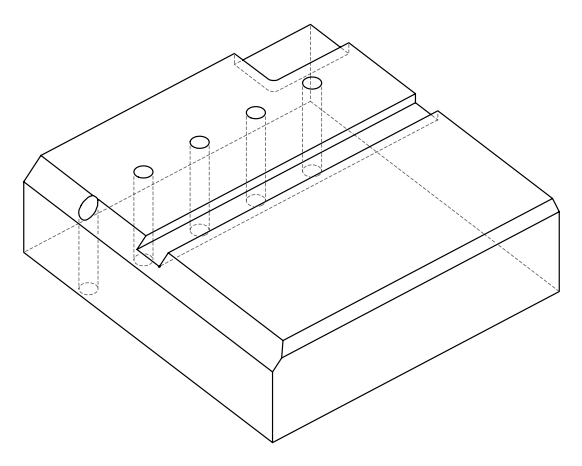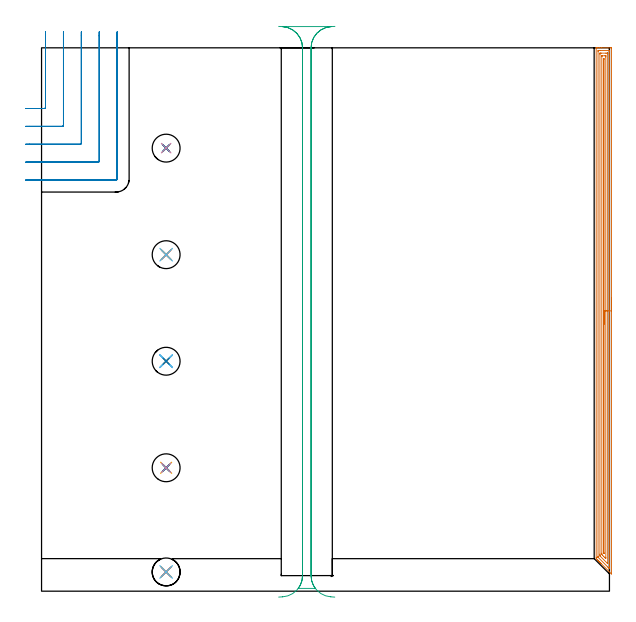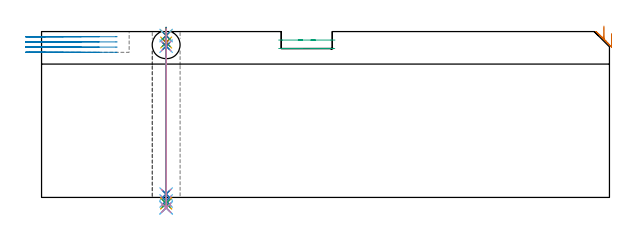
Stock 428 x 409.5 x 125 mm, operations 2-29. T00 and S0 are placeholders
(PLAN: 29 operations, 23 tool changes, 63.3 min)
(1 AREA_MILL | FG_CHAMFER_SURFACE | UGT0205_001 | 29.6 min | 127827 mm3)
(2 AREA_MILL_1 | FG_CHAMFER_SURFACE_1 | UGT0205_001 | 15.8 min | 25704 mm3)
(3 MILL_CORNER_NOTCH_RECTANGULAR | CORNER_NOTCH_RECTANGULAR | UGT0201_100 | Follow Part, ap 4.5, ae 75% | 5.56 min | 111592 mm3)
(4 MILL_RECTANGULAR_SLOT | SLOT_RECTANGULAR | UGT0201_004 | Follow Part, ap 8, ae 75% | 3.71 min | 192700 mm3)
(5 SPOT_DRILL | STEP1HOLE | NXT0321_9005460120000 | 0.05 min | 1 mm3)
(6 SPOT_DRILL_1 | STEP1HOLE_1 | NXT0321_9005460120000 | 0.05 min | 185 mm3)
(7 SPOT_DRILL_2 | STEP1HOLE_2 | NXT0321_9005460120000 | 0.05 min | 169 mm3)
(8 SPOT_DRILL_3 | STEP1HOLE_3 | NXT0321_9005460120000 | 0.05 min | 202 mm3)
(9 SPOT_DRILL_4 | STEP1HOLE_4 | NXT0321_9005460120000 | 0.05 min | 209 mm3)
(10 DRILL_BLIND_HOLE_INTO_CENTER | STEP1HOLE | NXT0301_026 | 0.04 min | 35 mm3)
(11 GUN_DRILL_THROUGH_HOLE | STEP1HOLE | UGT0307_001 | 0.56 min | 2272 mm3)
(12 SPADE_DRILL_TO_ENLARGE_THROUGH_HOLE | STEP1HOLE | UGT0306_004 | 0.53 min | 14356 mm3)
(13 DRILL_TO_ENLARGE_THROUGH_HOLE | STEP1HOLE | UGT0301_051 | 0.54 min | 23412 mm3)
(14 DRILL_BLIND_HOLE_INTO_CENTER_1 | STEP1HOLE_1 | NXT0301_026 | 0.04 min | 138 mm3)
(15 GUN_DRILL_THROUGH_HOLE_1 | STEP1HOLE_1 | UGT0307_001 | 0.56 min | 2236 mm3)
(16 SPADE_DRILL_TO_ENLARGE_THROUGH_HOLE_1 | STEP1HOLE_1 | UGT0306_004 | 0.53 min | 15264 mm3)
(17 DRILL_TO_ENLARGE_THROUGH_HOLE_1 | STEP1HOLE_1 | UGT0301_051 | 0.54 min | 25459 mm3)
(18 DRILL_BLIND_HOLE_INTO_CENTER_2 | STEP1HOLE_2 | NXT0301_026 | 0.04 min | 68 mm3)
(19 GUN_DRILL_THROUGH_HOLE_2 | STEP1HOLE_2 | UGT0307_001 | 0.56 min | 2254 mm3)
(20 SPADE_DRILL_TO_ENLARGE_THROUGH_HOLE_2 | STEP1HOLE_2 | UGT0306_004 | 0.53 min | 15276 mm3)
(21 DRILL_TO_ENLARGE_THROUGH_HOLE_2 | STEP1HOLE_2 | UGT0301_051 | 0.54 min | 25411 mm3)
(22 DRILL_BLIND_HOLE_INTO_CENTER_3 | STEP1HOLE_3 | NXT0301_026 | 0.04 min | 116 mm3)
(23 GUN_DRILL_THROUGH_HOLE_3 | STEP1HOLE_3 | UGT0307_001 | 0.56 min | 2258 mm3)
(24 SPADE_DRILL_TO_ENLARGE_THROUGH_HOLE_3 | STEP1HOLE_3 | UGT0306_004 | 0.53 min | 15265 mm3)
(25 DRILL_TO_ENLARGE_THROUGH_HOLE_3 | STEP1HOLE_3 | UGT0301_051 | 0.54 min | 25409 mm3)
(26 DRILL_BLIND_HOLE_INTO_CENTER_4 | STEP1HOLE_4 | NXT0301_026 | 0.04 min | 111 mm3)
(27 GUN_DRILL_THROUGH_HOLE_4 | STEP1HOLE_4 | UGT0307_001 | 0.56 min | 2297 mm3)
(28 SPADE_DRILL_TO_ENLARGE_THROUGH_HOLE_4 | STEP1HOLE_4 | UGT0306_004 | 0.53 min | 15239 mm3)
(29 DRILL_TO_ENLARGE_THROUGH_HOLE_4 | STEP1HOLE_4 | UGT0301_051 | 0.54 min | 25404 mm3)
(TOOL UGT0205_001 | Chamfer Mill 20 x 3 x 45 deg. | D20 FL50 Z2)
(TOOL UGT0201_100 | End Mill 18 mm | D18 FL22 Z2)
(TOOL UGT0201_004 | End Mill 32 mm | D32 FL53 Z6)
(TOOL NXT0321_9005460120000 | NC Spot Drill, 142deg, 12mm, Carbide, Uncoated | D12 PA142 FL30 Z2)
(TOOL NXT0301_026 | Carbide Drill 5.5mm [860.1-0550-017A1-MM 2214] | D5.5 PA140 FL28 Z2)
(TOOL UGT0307_001 | Gun Drill 5 mm | D5 PA130 FL24 Z1)
(TOOL UGT0306_004 | Spade Drill 13.5mm | D13.5 PA132 FL10 Z2)
(TOOL UGT0301_051 | Twist Drill 21 mm | D21 PA118 FL145 Z2)
(OP 2 AREA_MILL_1)
G17 G21 G94 G90
T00 M6
G54
G17 G0 G90 X429.5 Y221.25 S1061 M3
G43 Z135. H0
Z123.5
G94 G1 Y221.212 Z122.628 F250.
Y221.098 Z121.764
Y220.909 Z120.912
Y220.647 Z120.08
Y220.313 Z119.274
Y219.91 Z118.5
Y219.442 Z117.764
Y218.91 Z117.072
Y218.321 Z116.429
Y217.678 Z115.84
Y216.986 Z115.308
Y216.25 Z114.84
Y215.476 Z114.437
Y214.67 Z114.103
Y213.838 Z113.841
Y212.987 Z113.652
Y212.122 Z113.538
Y211.25 Z113.5
Y13.183
X429.498 Y13.014 Z113.501
X429.483 Y13.026 Z113.517
X429.317 Y13.183 Z113.682
X421.715 Y20.784 Z121.283
X421.545 Y20.952 Z121.449
X421.38 Y21.119 Z121.618
X421.268 Y21.231 Z121.73
X421.104 Y21.393 Z121.891
X420.945 Y21.554 Z122.053
X420.821 Y21.678 Z122.177
X420.663 Y21.834 Z122.332
X420.51 Y21.989 Z122.488
X420.374 Y22.125 Z122.624
X420.222 Y22.275 Z122.773
X420.075 Y22.424 Z122.923
X419.927 Y22.572 Z123.071
X419.781 Y22.717 Z123.214
X419.64 Y22.859 Z123.358
X419.48 Y23.019 Z123.518
X419.34 Y23.158 Z123.656
X419.205 Y23.294 Z123.793
X419.033 Y23.466 Z123.965
X418.139 Y24.361 Z124.859
X418.004 Y24.496 Z124.99
X418. Y25.255 Z125.
X418.005 Y409.317 Z124.995
X418.003 Y409.401 Z124.992
X418.004 Y409.42 Z124.991
X418.005 Y409.433 Z124.99
X418.013 Y409.5 Z124.977
X418.375 Z124.625
X418.619 Z124.381
X419.34 Z123.655
X420.583 Z122.414
X421.986 Z121.009
X429.042 Z113.956
X429.305 Y409.497 Z113.693
X429.492 Y409.49 Z113.506
X429.499 Y409.3 Z113.499
X429.5 Y211.25 Z113.5
X428.086 Z114.914
X428.085 Y17.283 Z114.915
X428.084 Y17.207 Z114.916
X428.079 Y16.911 Z114.921
X427.983 Y16.979 Z115.017
X427.747 Y17.207 Z115.253
X427.278 Y17.673 Z115.722
X426.848 Y18.101 Z116.152
X419.695 Y25.255 Z123.305
X419.517 Y25.437 Z123.483
X419.453 Y25.505 Z123.547
X419.421 Y25.542 Z123.579
X419.419 Y25.563 Z123.581
X419.417 Y25.665 Z123.583
X419.414 Y26.074 Z123.586
Y26.149
X419.42 Y407.001 Z123.58
X419.421 Y407.082 Z123.579
X419.427 Y407.479 Z123.573
X419.816 Y407.494 Z123.184
X420.222 Y407.498 Z122.778
X420.692 Y407.5 Z122.308
X421.104 Z121.896
X427.981 Y407.499 Z115.019
X428.015 Y407.498 Z114.985
X428.05 Y407.495 Z114.95
X428.074 Y407.491 Z114.926
X428.079 Y407.466 Z114.921
X428.085 Y407.158 Z114.915
Y407.082
X428.086 Y211.25 Z114.914
X426.672 Z116.328
X426.671 Y21.399 Z116.329
X426.667 Y20.784 Z116.333
X426.665 Y20.749 Z116.335
X426.664 Y20.747 Z116.336
X426.62 Y20.784 Z116.38
X426.396 Y21.004 Z116.604
X421.251 Y26.149 Z121.749
X421.104 Y26.298 Z121.896
X420.923 Y26.488 Z122.077
X420.835 Y26.582 Z122.165
X420.833 Y26.764 Z122.167
X420.83 Y27.043 Z122.17
X420.829 Y27.322 Z122.171
Y27.937
X420.834 Y404.673 Z122.166
X420.836 Y405.293 Z122.164
X420.839 Y405.43 Z122.161
X420.841 Y405.489 Z122.159
X420.905 Y405.495 Z122.095
X421.104 Y405.498 Z121.896
X421.782 Y405.5 Z121.218
X425.31 Z117.69
X426.192 Z116.808
X426.396 Y405.498 Z116.604
X426.6 Y405.493 Z116.4
X426.656 Y405.49 Z116.344
X426.665 Y405.479 Z116.335
X426.667 Y405.46 Z116.333
X426.67 Y405.386 Z116.33
X426.671 Y405.293 Z116.329
X426.672 Y405.014 Z116.328
Y211.25
X425.257 Z117.743
Y25.516
X425.255 Y25.255 Z117.745
X425.25 Y24.628 Z117.75
X424.632 Y25.218 Z118.368
X424.594 Y25.255 Z118.406
X423.7 Y26.149 Z119.3
X422.868 Y26.983 Z120.132
X422.81 Y27.043 Z120.19
X422.25 Y27.67 Z120.75
X422.247 Y27.937 Z120.753
X422.244 Y28.571 Z120.756
X422.249 Y403.238 Z120.751
X422.251 Y403.449 Z120.749
X422.254 Y403.483 Z120.746
X422.256 Y403.49 Z120.744
X422.266 Y403.494 Z120.734
X422.32 Y403.498 Z120.68
X422.429 Y403.499 Z120.571
X422.868 Y403.5 Z120.132
X424.632 Z118.368
X425.071 Y403.498 Z117.929
X425.18 Y403.496 Z117.82
X425.233 Y403.491 Z117.767
X425.251 Y403.487 Z117.749
X425.252 Y403.47 Z117.748
X425.255 Y403.36 Z117.745
X425.257 Y402.871 Z117.743
Y402.611
Y211.25
X423.843 Z119.157
X423.842 Y28.738 Z119.158
X423.84 Y28.643 Z119.16
X423.836 Y28.474 Z119.164
X423.75 Y28.555 Z119.25
X423.683 Y28.624 Z119.317
X423.669 Y28.641 Z119.331
X423.664 Y28.676 Z119.336
X423.66 Y28.738 Z119.34
X423.658 Y28.832 Z119.342
X423.657 Y28.926 Z119.343
X423.662 Y400.911 Z119.338
X423.663 Y401. Z119.337
X423.666 Y401.179 Z119.334
X423.673 Y401.49 Z119.327
X423.75 Z119.25
X423.836 Y401.474 Z119.164
X423.843 Y400.822 Z119.157
Y211.25
Y210.378 Z119.195
Y209.514 Z119.309
Y208.662 Z119.498
Y207.83 Z119.76
Y207.024 Z120.094
Y206.25 Z120.497
Y205.514 Z120.965
Y204.822 Z121.496
Y204.179 Z122.086
Y203.59 Z122.729
Y203.059 Z123.421
Y202.59 Z124.157
Y202.187 Z124.931
Y201.853 Z125.737
Y201.591 Z126.569
Y201.402 Z127.42
Y201.288 Z128.285
Y201.25 Z129.157
G0 Z135.
M5
M2
(OP 3 MILL_CORNER_NOTCH_RECTANGULAR)
G17 G21 G94 G90
T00 M6
G54
G17 G0 G90 X-12. Y363.8 S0 M3
G43 Z135.003 H0
Z121.102
G94 G1 X-9. F250.
X2.106 F500.
G3 X3. Y364.694 R0.9
G1 Y418.5
Y421.5 F250.
G0 Z135.003
X-12. Y350.3
Z121.102
G1 X-9.
X15.605 F500.
G3 X16.5 Y351.195 R0.9
G1 Y418.5
Y421.5 F250.
G0 Z135.003
X-12. Y336.8
Z121.102
G1 X-9.
X29.105 F500.
G3 X30. Y337.695 R0.9
G1 Y418.5
Y421.5 F250.
G0 Z135.003
X-12. Y323.3
Z121.102
G1 X-9.
X42.605 F500.
G3 X43.5 Y324.195 R0.9
G1 Y418.5
Y421.5 F250.
G0 Z135.003
X-12. Y309.8
Z121.102
G1 X-9.
X56.1 F500.
G3 X57. Y310.7 R0.9
G1 Y418.5
Y421.5 F250.
G0 Z135.003
X-12. Y363.8
Z117.201
G1 X-9.
X2.106 F500.
G3 X3. Y364.694 R0.9
G1 Y418.5
Y421.5 F250.
G0 Z135.003
X-12. Y350.3
Z117.201
G1 X-9.
X15.605 F500.
G3 X16.5 Y351.195 R0.9
G1 Y418.5
Y421.5 F250.
G0 Z135.003
X-12. Y336.8
Z117.201
G1 X-9.
X29.105 F500.
G3 X30. Y337.695 R0.9
G1 Y418.5
Y421.5 F250.
G0 Z135.003
X-12. Y323.3
Z117.201
G1 X-9.
X42.605 F500.
G3 X43.5 Y324.195 R0.9
G1 Y418.5
Y421.5 F250.
G0 Z135.003
X-12. Y309.8
Z117.201
G1 X-9.
X56.1 F500.
G3 X57. Y310.7 R0.9
G1 Y418.5
Y421.5 F250.
G0 Z135.003
X-12. Y363.8
Z113.301
G1 X-9.
X2.106 F500.
G3 X3. Y364.694 R0.9
G1 Y418.5
Y421.5 F250.
G0 Z135.003
X-12. Y350.3
Z113.301
G1 X-9.
X15.605 F500.
G3 X16.5 Y351.195 R0.9
G1 Y418.5
Y421.5 F250.
G0 Z135.003
X-12. Y336.8
Z113.301
G1 X-9.
X29.105 F500.
G3 X30. Y337.695 R0.9
G1 Y418.5
Y421.5 F250.
G0 Z135.003
X-12. Y323.3
Z113.301
G1 X-9.
X42.605 F500.
G3 X43.5 Y324.195 R0.9
G1 Y418.5
Y421.5 F250.
G0 Z135.003
X-12. Y309.8
Z113.301
G1 X-9.
X56.1 F500.
G3 X57. Y310.7 R0.9
G1 Y418.5
Y421.5 F250.
G0 Z135.003
X-12. Y363.8
Z109.4
G1 X-9.
X2.106 F500.
G3 X3. Y364.694 R0.9
G1 Y418.5
Y421.5 F250.
G0 Z135.003
X-12. Y350.3
Z109.4
G1 X-9.
X15.605 F500.
G3 X16.5 Y351.195 R0.9
G1 Y418.5
Y421.5 F250.
G0 Z135.003
X-12. Y336.8
Z109.4
G1 X-9.
X29.105 F500.
G3 X30. Y337.695 R0.9
G1 Y418.5
Y421.5 F250.
G0 Z135.003
X-12. Y323.3
Z109.4
G1 X-9.
X42.605 F500.
G3 X43.5 Y324.195 R0.9
G1 Y418.5
Y421.5 F250.
G0 Z135.003
X-12. Y309.8
Z109.4
G1 X-9.
X56.1 F500.
G3 X57. Y310.7 R0.9
G1 Y418.5
Y421.5 F250.
G0 Z135.003
M5
M2
(OP 4 MILL_RECTANGULAR_SLOT)
G17 G21 G94 G90
T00 M6
G54
G17 G0 G90 X178.685 Y425.654 S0 M3
G43 Z135.003 H0
Z118.6
G94 G1 X181.679 Y425.47 F250.
G2 X196.7 Y409.5 R16. F500.
G1 Y11.7
G2 X193.5 Y2.1 R16.
G1 X206.3
G2 X203.1 Y11.7 R16.
G1 Y409.5
G2 X218.121 Y425.47 R16.
G1 X221.115 Y425.654 F250.
G0 Z135.003
X220.997 Y-4.468
Z112.2
G1 X218.004 Y-4.262
G2 X203.1 Y11.7 R16. F500.
G1 Y409.5
G2 X218.121 Y425.47 R16.
G1 Y425.5
X181.679
Y425.47
G2 X196.7 Y409.5 R16.
G1 Y11.7
G2 X181.696 Y-4.269 R16.
G1 X178.702 Y-4.456 F250.
G0 Z135.003
M5
M2
(OP 5 SPOT_DRILL)
G17 G21 G94 G90
T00 M6
G54
G17 G0 G90 X93.9 Y14.5 S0 M3
G43 Z135. H0
G94 G81 G98 Z122. F250. R128.
G80
M5
M2
(OP 6 SPOT_DRILL_1)
G17 G21 G94 G90
T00 M6
G54
G17 G0 G90 X93.9 Y93. S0 M3
G43 Z135. H0
G94 G81 G98 Z122. F250. R128.
G80
M5
M2
(OP 7 SPOT_DRILL_2)
G17 G21 G94 G90
T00 M6
G54
G17 G0 G90 X93.9 Y173.3 S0 M3
G43 Z135. H0
G94 G81 G98 Z122. F250. R128.
G80
M5
M2
(OP 8 SPOT_DRILL_3)
G17 G21 G94 G90
T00 M6
G54
G17 G0 G90 X93.9 Y253.6 S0 M3
G43 Z135. H0
G94 G81 G98 Z122. F250. R128.
G80
M5
M2
(OP 9 SPOT_DRILL_4)
G17 G21 G94 G90
T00 M6
G54
G17 G0 G90 X93.9 Y333.9 S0 M3
G43 Z135. H0
G94 G81 G98 Z122. F250. R128.
G80
M5
M2
(OP 10 DRILL_BLIND_HOLE_INTO_CENTER)
G17 G21 G94 G90
T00 M6
G54
G17 G0 G90 X93.9 Y14.5 S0 M3
G43 Z135. H1
G94 G81 G98 Z116.75 F250. R127.
G80
M5
M2
(OP 11 GUN_DRILL_THROUGH_HOLE)
G17 G21 G94 G90
T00 M6
G54
G17 G0 G90 X93.9 Y14.5 M8
G43 Z135. H0
Z122.7
S716 M3
G94 G1 Z113.994 F125. M26
G4 X.084
Z2.5 F250.
G4 X.084
Z-2.666 F125.
G4 X.084
M5
M9
G0 Z122.7
Z135.
M2
(OP 12 SPADE_DRILL_TO_ENLARGE_THROUGH_HOLE)
G17 G21 G94 G90
T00 M6
G54
G17 G0 G90 X93.9 Y14.5 S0 M3
G43 Z135. H0
G94 G73 G98 Z-4.505 F250. Q12.951 R127.
G80
M5
M2
(OP 13 DRILL_TO_ENLARGE_THROUGH_HOLE)
G17 G21 G94 G90
T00 M6
G54
G17 G0 G90 X93.9 Y14.5 S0 M3
G43 Z135. H0
G94 G73 G98 Z-7.809 F250. Q18.973 R127.
G80
M5
M2
(OP 14 DRILL_BLIND_HOLE_INTO_CENTER_1)
G17 G21 G94 G90
T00 M6
G54
G17 G0 G90 X93.9 Y93. S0 M3
G43 Z135. H1
G94 G81 G98 Z116.75 F250. R127.
G80
M5
M2
(OP 15 GUN_DRILL_THROUGH_HOLE_1)
G17 G21 G94 G90
T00 M6
G54
G17 G0 G90 X93.9 Y93. M8
G43 Z135. H0
Z122.7
S716 M3
G94 G1 Z113.994 F125. M26
G4 X.084
Z2.5 F250.
G4 X.084
Z-2.666 F125.
G4 X.084
M5
M9
G0 Z122.7
Z135.
M2
(OP 16 SPADE_DRILL_TO_ENLARGE_THROUGH_HOLE_1)
G17 G21 G94 G90
T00 M6
G54
G17 G0 G90 X93.9 Y93. S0 M3
G43 Z135. H0
G94 G73 G98 Z-4.505 F250. Q12.951 R127.
G80
M5
M2
(OP 17 DRILL_TO_ENLARGE_THROUGH_HOLE_1)
G17 G21 G94 G90
T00 M6
G54
G17 G0 G90 X93.9 Y93. S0 M3
G43 Z135. H0
G94 G73 G98 Z-7.809 F250. Q18.973 R127.
G80
M5
M2
(OP 18 DRILL_BLIND_HOLE_INTO_CENTER_2)
G17 G21 G94 G90
T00 M6
G54
G17 G0 G90 X93.9 Y173.3 S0 M3
G43 Z135. H1
G94 G81 G98 Z116.75 F250. R127.
G80
M5
M2
(OP 19 GUN_DRILL_THROUGH_HOLE_2)
G17 G21 G94 G90
T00 M6
G54
G17 G0 G90 X93.9 Y173.3 M8
G43 Z135. H0
Z122.7
S716 M3
G94 G1 Z113.994 F125. M26
G4 X.084
Z2.5 F250.
G4 X.084
Z-2.666 F125.
G4 X.084
M5
M9
G0 Z122.7
Z135.
M2
(OP 20 SPADE_DRILL_TO_ENLARGE_THROUGH_HOLE_2)
G17 G21 G94 G90
T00 M6
G54
G17 G0 G90 X93.9 Y173.3 S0 M3
G43 Z135. H0
G94 G73 G98 Z-4.505 F250. Q12.951 R127.
G80
M5
M2
(OP 21 DRILL_TO_ENLARGE_THROUGH_HOLE_2)
G17 G21 G94 G90
T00 M6
G54
G17 G0 G90 X93.9 Y173.3 S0 M3
G43 Z135. H0
G94 G73 G98 Z-7.809 F250. Q18.973 R127.
G80
M5
M2
(OP 22 DRILL_BLIND_HOLE_INTO_CENTER_3)
G17 G21 G94 G90
T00 M6
G54
G17 G0 G90 X93.9 Y253.6 S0 M3
G43 Z135. H1
G94 G81 G98 Z116.75 F250. R127.
G80
M5
M2
(OP 23 GUN_DRILL_THROUGH_HOLE_3)
G17 G21 G94 G90
T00 M6
G54
G17 G0 G90 X93.9 Y253.6 M8
G43 Z135. H0
Z122.7
S716 M3
G94 G1 Z113.994 F125. M26
G4 X.084
Z2.5 F250.
G4 X.084
Z-2.666 F125.
G4 X.084
M5
M9
G0 Z122.7
Z135.
M2
(OP 24 SPADE_DRILL_TO_ENLARGE_THROUGH_HOLE_3)
G17 G21 G94 G90
T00 M6
G54
G17 G0 G90 X93.9 Y253.6 S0 M3
G43 Z135. H0
G94 G73 G98 Z-4.505 F250. Q12.951 R127.
G80
M5
M2
(OP 25 DRILL_TO_ENLARGE_THROUGH_HOLE_3)
G17 G21 G94 G90
T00 M6
G54
G17 G0 G90 X93.9 Y253.6 S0 M3
G43 Z135. H0
G94 G73 G98 Z-7.809 F250. Q18.973 R127.
G80
M5
M2
(OP 26 DRILL_BLIND_HOLE_INTO_CENTER_4)
G17 G21 G94 G90
T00 M6
G54
G17 G0 G90 X93.9 Y333.9 S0 M3
G43 Z135. H1
G94 G81 G98 Z116.75 F250. R127.
G80
M5
M2
(OP 27 GUN_DRILL_THROUGH_HOLE_4)
G17 G21 G94 G90
T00 M6
G54
G17 G0 G90 X93.9 Y333.9 M8
G43 Z135. H0
Z122.7
S716 M3
G94 G1 Z113.994 F125. M26
G4 X.084
Z2.5 F250.
G4 X.084
Z-2.666 F125.
G4 X.084
M5
M9
G0 Z122.7
Z135.
M2
(OP 28 SPADE_DRILL_TO_ENLARGE_THROUGH_HOLE_4)
G17 G21 G94 G90
T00 M6
G54
G17 G0 G90 X93.9 Y333.9 S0 M3
G43 Z135. H0
G94 G73 G98 Z-4.505 F250. Q12.951 R127.
G80
M5
M2
(OP 29 DRILL_TO_ENLARGE_THROUGH_HOLE_4)
G17 G21 G94 G90
T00 M6
G54
G17 G0 G90 X93.9 Y333.9 S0 M3
G43 Z135. H0
G94 G73 G98 Z-7.809 F250. Q18.973 R127.
G80
M5
M2
